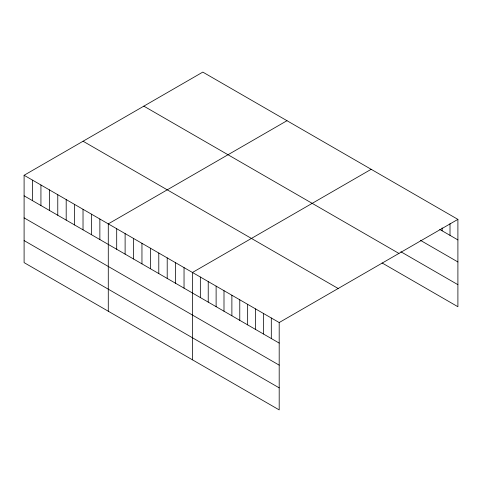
<?xml version="1.0" encoding="UTF-8"?>
<svg xmlns="http://www.w3.org/2000/svg" width="482" height="482" viewBox="0 0 482 482"><rect width="100%" height="100%" fill="white"/><g stroke="black" fill="none" stroke-linecap="round" stroke-linejoin="round"><path stroke-width="0.72" d="M24.1 175.273L279.192 322.548L279.192 409.899L24.1 262.624L24.1 175.273L202.808 72.101L457.9 219.376L457.9 306.727L382.087 262.955M286.989 120.699L108.281 223.877L108.281 311.227M371.17 169.303L192.463 272.475L192.463 359.825M279.192 322.548L457.9 219.376M439.704 229.408L457.9 239.916M420.298 240.253L457.9 261.961M400.885 251.761L457.9 284.675M143.835 106.148L398.927 253.424M83.073 141.226L338.165 288.501M24.1 195.812L279.192 343.088M24.1 217.864L279.192 365.139M24.1 240.578L279.192 387.853M450.013 223.624L450.013 235.361M442.133 227.878L442.133 230.812M271.306 318L271.306 338.539M263.425 313.445L263.425 333.984M255.538 308.896L255.538 329.435M247.652 304.341L247.652 324.88M239.771 299.792L239.771 320.331M231.884 295.237L231.884 315.776M223.997 290.688L223.997 311.227M216.117 286.133L216.117 306.673M208.23 281.578L208.23 302.118M200.343 277.03L200.343 297.569M184.04 267.618L184.04 288.158M175.623 262.756L175.623 283.296M167.206 257.894L167.206 278.433M158.789 253.038L158.789 273.577M150.372 248.176L150.372 268.715M141.955 243.314L141.955 263.853M133.532 238.457L133.532 258.997M125.115 233.595L125.115 254.135M116.698 228.733L116.698 249.272M99.864 219.015L99.864 239.554M91.441 214.159L91.441 234.698M83.025 209.296L83.025 229.836M74.608 204.434L74.608 224.974M66.191 199.578L66.191 220.117M57.774 194.716L57.774 215.255M49.357 189.854L49.357 210.393M40.934 184.998L40.934 205.537M32.517 180.135L32.517 200.675"/></g></svg>
